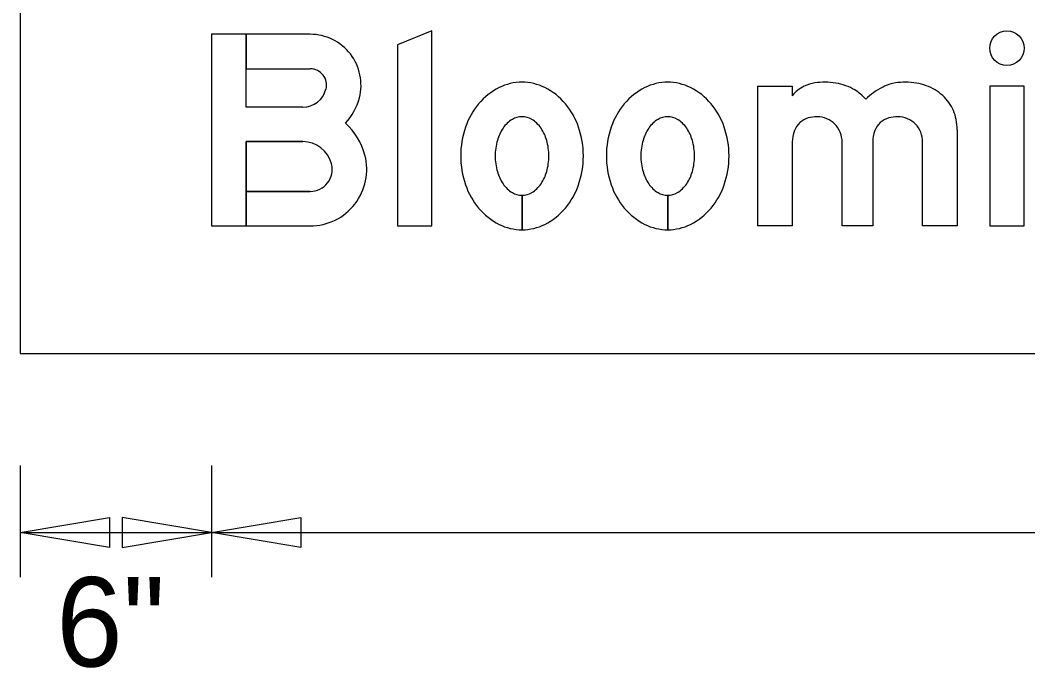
# Model space of a CAD drawing. Extents: x 764 to 1076, y -284 to -242.
# Drawn here: x 783.105 to 785.734, y -249.219 to -247.529 of the extents above; entities that cross this region are included whole.
import ezdxf

# ---------------------------------------------------------------- set-up
doc = ezdxf.new("R2010")
doc.units = 0
for name, color, linetype in [('GSBWFill', 7, 'Continuous'), ('GSColorFill', 7, 'Continuous'), ('GSDims', 7, 'Continuous'), ('GSOutline', 7, 'Continuous')]:
    doc.layers.add(name, color=color, linetype=linetype)

msp = doc.modelspace()

# ---------------------------------------------------------------- linework, layer by layer
at = {"layer": 'GSBWFill'}
for p, q in [((783.1053, -246.3987), (783.1053, -248.3987)), ((784.4145, -248.0755), (784.4145, -247.9855)), ((784.4145, -247.9855), (784.4145, -248.0755)), ((784.7945, -248.0755), (784.7945, -247.9855)), ((784.7945, -247.9855), (784.7945, -248.0755)), ((783.1053, -248.3987), (792.1053, -248.3987))]:
    msp.add_line(p, q, dxfattribs=at)
for points in [[(783.8426, -247.7555), (783.6945, -247.7555), (783.6945, -247.5655), (783.6045, -247.5655), (783.6045, -248.0655), (783.6945, -248.0655)], [(783.862, -247.5655), (783.6945, -247.5655), (783.6945, -247.6555), (783.862, -247.6555)], [(785.1195, -247.8472), (785.1195, -248.0655), (785.0295, -248.0655), (785.0295, -247.7005), (785.1195, -247.7005), (785.1195, -247.726)], [(785.5495, -247.8146), (785.5495, -248.0655), (785.4595, -248.0655), (785.4595, -247.8472)], [(783.6945, -248.0655), (783.6945, -247.8455), (783.8426, -247.8455)], [(785.3295, -247.8472), (785.3295, -248.0655), (785.2495, -248.0655), (785.2495, -247.8472)], [(783.862, -247.9755), (783.6945, -247.9755), (783.6945, -248.0655), (783.862, -248.0655)]]:
    msp.add_lwpolyline(points, dxfattribs=at)
for points in [[(784.1795, -248.0655), (784.1795, -247.5567), (784.0895, -247.593), (784.0895, -248.0655)], [(785.7245, -248.0655), (785.7245, -247.7005), (785.6345, -247.7005), (785.6345, -248.0655)]]:
    msp.add_lwpolyline(points, close=True, dxfattribs=at)
msp.add_circle((785.6795, -247.6017), 0.045, dxfattribs=at)
for centre, radius, start, end in [((783.862, -247.698), 0.1325, 345.5225, 90), ((783.862, -247.698), 0.0425, 345.5225, 90), ((784.4286, -247.8527), 0.1655, 116.4894, 140.2677), ((784.4145, -247.8243), 0.1338, 90, 116.4894), ((784.4145, -247.8243), 0.1338, 63.5106, 90), ((784.4004, -247.8527), 0.1655, 39.7323, 63.5106), ((784.8086, -247.8527), 0.1655, 116.4894, 140.2677), ((784.7945, -247.8243), 0.1338, 90, 116.4894), ((784.7945, -247.8243), 0.1338, 63.5106, 90), ((784.7804, -247.8527), 0.1655, 39.7323, 63.5106), ((785.1868, -247.7777), 0.0849, 115.4874, 142.4822), ((785.1933, -247.7914), 0.1, 98.5012, 115.4874), ((785.2049, -247.8686), 0.1781, 90, 98.5012), ((785.2049, -247.8637), 0.1732, 80.4771, 90), ((785.2109, -247.8304), 0.1394, 59.0804, 80.645), ((785.4312, -247.8594), 0.1732, 116.3353, 133.9585), ((785.3968, -247.7777), 0.0849, 115.4874, 120.0319), ((785.4033, -247.7914), 0.1, 98.5012, 115.4874), ((785.4149, -247.8686), 0.1781, 90, 98.5012), ((785.4149, -247.8637), 0.1732, 80.4771, 90), ((785.4209, -247.8304), 0.1394, 59.0804, 80.645), ((783.8426, -247.693), 0.0625, 270, 345.5225), ((783.8426, -247.693), 0.1525, 316.7114, 345.5225), ((785.2216, -247.8122), 0.1183, 40.9119, 58.998), ((785.4316, -247.8122), 0.1183, 35.4673, 58.998), ((784.4507, -247.871), 0.1942, 140.2677, 161.0024), ((784.3783, -247.871), 0.1942, 18.9976, 39.7323), ((784.8307, -247.871), 0.1942, 140.2677, 161.0024), ((784.7583, -247.871), 0.1942, 18.9976, 39.7323), ((785.4335, -247.8105), 0.1158, 11.291, 35.3239), ((784.4145, -247.8292), 0.0487, 90, 121.2379), ((784.4145, -247.8292), 0.0487, 58.7621, 90), ((784.7945, -247.8292), 0.0487, 90, 121.2379), ((784.7945, -247.8292), 0.0487, 58.7621, 90), ((785.1759, -247.8362), 0.0544, 105.7272, 159.1105), ((785.1845, -247.8643), 0.0838, 90, 106.1734), ((785.1845, -247.8456), 0.0651, 66.8748, 90), ((785.1844, -247.8453), 0.0649, 21.8272, 66.6924), ((785.3859, -247.8362), 0.0544, 105.7272, 159.1105), ((785.3945, -247.8643), 0.0838, 90, 106.1734), ((785.3945, -247.8456), 0.0651, 66.8748, 90), ((785.3944, -247.8453), 0.0649, 21.8272, 66.6924), ((783.8426, -247.923), 0.1675, 14.4775, 48.4921), ((784.4855, -247.883), 0.231, 161.0024, 180), ((784.4549, -247.8719), 0.1089, 145.6698, 164.205), ((784.4301, -247.855), 0.0789, 121.2379, 145.6698), ((784.3989, -247.855), 0.0789, 34.3302, 58.7621), ((784.3741, -247.8719), 0.1089, 15.795, 34.3302), ((784.3435, -247.883), 0.231, 0, 18.9976), ((784.8655, -247.883), 0.231, 161.0024, 180), ((784.8349, -247.8719), 0.1089, 145.6698, 164.205), ((784.8101, -247.855), 0.0789, 121.2379, 145.6698), ((784.7789, -247.855), 0.0789, 34.3302, 58.7621), ((784.7541, -247.8719), 0.1089, 15.795, 34.3302), ((784.7235, -247.883), 0.231, 0, 18.9976), ((785.406, -247.8146), 0.1435, 0, 10.7497), ((785.2049, -247.8472), 0.0854, 159.1485, 180), ((785.1801, -247.8467), 0.0694, 359.6077, 21.5416), ((785.4149, -247.8472), 0.0854, 159.1485, 180), ((785.3901, -247.8467), 0.0694, 359.6077, 21.5416), ((783.8426, -247.923), 0.0775, 14.4775, 90), ((784.4941, -247.883), 0.1496, 164.205, 180), ((784.3349, -247.883), 0.1496, 0, 15.795), ((784.8741, -247.883), 0.1496, 164.205, 180), ((784.7149, -247.883), 0.1496, 0, 15.795), ((783.862, -247.918), 0.1475, 270, 14.4775), ((784.4855, -247.883), 0.231, 180, 198.9976), ((784.4941, -247.883), 0.1496, 180, 195.795), ((784.3349, -247.883), 0.1496, 344.205, 0), ((784.3435, -247.883), 0.231, 341.0024, 0), ((784.8655, -247.883), 0.231, 180, 198.9976), ((784.8741, -247.883), 0.1496, 180, 195.795), ((784.7149, -247.883), 0.1496, 344.205, 0), ((784.7235, -247.883), 0.231, 341.0024, 0), ((783.862, -247.918), 0.0575, 270, 14.4775), ((784.4549, -247.8941), 0.1089, 195.795, 214.3302), ((784.3741, -247.8941), 0.1089, 325.6698, 344.205), ((784.8349, -247.8941), 0.1089, 195.795, 214.3302), ((784.7541, -247.8941), 0.1089, 325.6698, 344.205), ((784.4507, -247.895), 0.1942, 198.9976, 219.7323), ((784.4301, -247.911), 0.0789, 214.3302, 238.7621), ((784.3989, -247.911), 0.0789, 301.2379, 325.6698), ((784.3783, -247.895), 0.1942, 320.2677, 341.0024), ((784.8307, -247.895), 0.1942, 198.9976, 219.7323), ((784.8101, -247.911), 0.0789, 214.3302, 238.7621), ((784.7789, -247.911), 0.0789, 301.2379, 325.6698), ((784.7583, -247.895), 0.1942, 320.2677, 341.0024), ((784.4145, -247.9368), 0.0487, 238.7621, 270), ((784.4145, -247.9368), 0.0487, 270.0294, 301.2379), ((784.7945, -247.9368), 0.0487, 238.7621, 270), ((784.7945, -247.9368), 0.0487, 270.0294, 301.2379), ((784.4286, -247.9133), 0.1655, 219.7323, 243.5106), ((784.4004, -247.9133), 0.1655, 296.4894, 320.2677), ((784.8086, -247.9133), 0.1655, 219.7323, 243.5106), ((784.7804, -247.9133), 0.1655, 296.4894, 320.2677), ((784.4145, -247.9417), 0.1338, 243.5106, 270), ((784.4145, -247.9417), 0.1338, 270.0107, 296.4894), ((784.7945, -247.9417), 0.1338, 243.5106, 270), ((784.7945, -247.9417), 0.1338, 270.0107, 296.4894)]:
    msp.add_arc(centre, radius, start, end, dxfattribs=at)
at = {"layer": 'GSColorFill'}
for p, q in [((783.1053, -246.3987), (783.1053, -248.3987)), ((783.1053, -246.3987), (783.1053, -248.3987)), ((784.4145, -248.0755), (784.4145, -247.9855)), ((784.4145, -247.9855), (784.4145, -248.0755)), ((784.7945, -248.0755), (784.7945, -247.9855)), ((784.7945, -247.9855), (784.7945, -248.0755)), ((783.1053, -248.3987), (792.1053, -248.3987)), ((783.1053, -248.3987), (792.1053, -248.3987))]:
    msp.add_line(p, q, dxfattribs=at)
for points in [[(783.8426, -247.7555), (783.6945, -247.7555), (783.6945, -247.5655), (783.6045, -247.5655), (783.6045, -248.0655), (783.6945, -248.0655)], [(783.862, -247.5655), (783.6945, -247.5655), (783.6945, -247.6555), (783.862, -247.6555)], [(785.1195, -247.8472), (785.1195, -248.0655), (785.0295, -248.0655), (785.0295, -247.7005), (785.1195, -247.7005), (785.1195, -247.726)], [(785.5495, -247.8146), (785.5495, -248.0655), (785.4595, -248.0655), (785.4595, -247.8472)], [(783.6945, -248.0655), (783.6945, -247.8455), (783.8426, -247.8455)], [(785.3295, -247.8472), (785.3295, -248.0655), (785.2495, -248.0655), (785.2495, -247.8472)], [(783.862, -247.9755), (783.6945, -247.9755), (783.6945, -248.0655), (783.862, -248.0655)]]:
    msp.add_lwpolyline(points, dxfattribs=at)
for points in [[(784.1795, -248.0655), (784.1795, -247.5567), (784.0895, -247.593), (784.0895, -248.0655)], [(785.7245, -248.0655), (785.7245, -247.7005), (785.6345, -247.7005), (785.6345, -248.0655)]]:
    msp.add_lwpolyline(points, close=True, dxfattribs=at)
msp.add_circle((785.6795, -247.6017), 0.045, dxfattribs=at)
for centre, radius, start, end in [((783.862, -247.698), 0.1325, 345.5225, 90), ((783.862, -247.698), 0.0425, 345.5225, 90), ((784.4286, -247.8527), 0.1655, 116.4894, 140.2677), ((784.4145, -247.8243), 0.1338, 90, 116.4894), ((784.4145, -247.8243), 0.1338, 63.5106, 90), ((784.4004, -247.8527), 0.1655, 39.7323, 63.5106), ((784.8086, -247.8527), 0.1655, 116.4894, 140.2677), ((784.7945, -247.8243), 0.1338, 90, 116.4894), ((784.7945, -247.8243), 0.1338, 63.5106, 90), ((784.7804, -247.8527), 0.1655, 39.7323, 63.5106), ((785.1868, -247.7777), 0.0849, 115.4874, 142.4822), ((785.1933, -247.7914), 0.1, 98.5012, 115.4874), ((785.2049, -247.8686), 0.1781, 90, 98.5012), ((785.2049, -247.8637), 0.1732, 80.4771, 90), ((785.2109, -247.8304), 0.1394, 59.0804, 80.645), ((785.4312, -247.8594), 0.1732, 116.3353, 133.9585), ((785.3968, -247.7777), 0.0849, 115.4874, 120.0319), ((785.4033, -247.7914), 0.1, 98.5012, 115.4874), ((785.4149, -247.8686), 0.1781, 90, 98.5012), ((785.4149, -247.8637), 0.1732, 80.4771, 90), ((785.4209, -247.8304), 0.1394, 59.0804, 80.645), ((783.8426, -247.693), 0.0625, 270, 345.5225), ((783.8426, -247.693), 0.1525, 316.7114, 345.5225), ((785.2216, -247.8122), 0.1183, 40.9119, 58.998), ((785.4316, -247.8122), 0.1183, 35.4673, 58.998), ((784.4507, -247.871), 0.1942, 140.2677, 161.0024), ((784.3783, -247.871), 0.1942, 18.9976, 39.7323), ((784.8307, -247.871), 0.1942, 140.2677, 161.0024), ((784.7583, -247.871), 0.1942, 18.9976, 39.7323), ((785.4335, -247.8105), 0.1158, 11.291, 35.3239), ((784.4145, -247.8292), 0.0487, 90, 121.2379), ((784.4145, -247.8292), 0.0487, 58.7621, 90), ((784.7945, -247.8292), 0.0487, 90, 121.2379), ((784.7945, -247.8292), 0.0487, 58.7621, 90), ((785.1759, -247.8362), 0.0544, 105.7272, 159.1105), ((785.1845, -247.8643), 0.0838, 90, 106.1734), ((785.1845, -247.8456), 0.0651, 66.8748, 90), ((785.1844, -247.8453), 0.0649, 21.8272, 66.6924), ((785.3859, -247.8362), 0.0544, 105.7272, 159.1105), ((785.3945, -247.8643), 0.0838, 90, 106.1734), ((785.3945, -247.8456), 0.0651, 66.8748, 90), ((785.3944, -247.8453), 0.0649, 21.8272, 66.6924), ((783.8426, -247.923), 0.1675, 14.4775, 48.4921), ((784.4855, -247.883), 0.231, 161.0024, 180), ((784.4549, -247.8719), 0.1089, 145.6698, 164.205), ((784.4301, -247.855), 0.0789, 121.2379, 145.6698), ((784.3989, -247.855), 0.0789, 34.3302, 58.7621), ((784.3741, -247.8719), 0.1089, 15.795, 34.3302), ((784.3435, -247.883), 0.231, 0, 18.9976), ((784.8655, -247.883), 0.231, 161.0024, 180), ((784.8349, -247.8719), 0.1089, 145.6698, 164.205), ((784.8101, -247.855), 0.0789, 121.2379, 145.6698), ((784.7789, -247.855), 0.0789, 34.3302, 58.7621), ((784.7541, -247.8719), 0.1089, 15.795, 34.3302), ((784.7235, -247.883), 0.231, 0, 18.9976), ((785.406, -247.8146), 0.1435, 0, 10.7497), ((785.2049, -247.8472), 0.0854, 159.1485, 180), ((785.1801, -247.8467), 0.0694, 359.6077, 21.5416), ((785.4149, -247.8472), 0.0854, 159.1485, 180), ((785.3901, -247.8467), 0.0694, 359.6077, 21.5416), ((783.8426, -247.923), 0.0775, 14.4775, 90), ((784.4941, -247.883), 0.1496, 164.205, 180), ((784.3349, -247.883), 0.1496, 0, 15.795), ((784.8741, -247.883), 0.1496, 164.205, 180), ((784.7149, -247.883), 0.1496, 0, 15.795), ((783.862, -247.918), 0.1475, 270, 14.4775), ((784.4855, -247.883), 0.231, 180, 198.9976), ((784.4941, -247.883), 0.1496, 180, 195.795), ((784.3349, -247.883), 0.1496, 344.205, 0), ((784.3435, -247.883), 0.231, 341.0024, 0), ((784.8655, -247.883), 0.231, 180, 198.9976), ((784.8741, -247.883), 0.1496, 180, 195.795), ((784.7149, -247.883), 0.1496, 344.205, 0), ((784.7235, -247.883), 0.231, 341.0024, 0), ((783.862, -247.918), 0.0575, 270, 14.4775), ((784.4549, -247.8941), 0.1089, 195.795, 214.3302), ((784.3741, -247.8941), 0.1089, 325.6698, 344.205), ((784.8349, -247.8941), 0.1089, 195.795, 214.3302), ((784.7541, -247.8941), 0.1089, 325.6698, 344.205), ((784.4507, -247.895), 0.1942, 198.9976, 219.7323), ((784.4301, -247.911), 0.0789, 214.3302, 238.7621), ((784.3989, -247.911), 0.0789, 301.2379, 325.6698), ((784.3783, -247.895), 0.1942, 320.2677, 341.0024), ((784.8307, -247.895), 0.1942, 198.9976, 219.7323), ((784.8101, -247.911), 0.0789, 214.3302, 238.7621), ((784.7789, -247.911), 0.0789, 301.2379, 325.6698), ((784.7583, -247.895), 0.1942, 320.2677, 341.0024), ((784.4145, -247.9368), 0.0487, 238.7621, 270), ((784.4145, -247.9368), 0.0487, 270.0294, 301.2379), ((784.7945, -247.9368), 0.0487, 238.7621, 270), ((784.7945, -247.9368), 0.0487, 270.0294, 301.2379), ((784.4286, -247.9133), 0.1655, 219.7323, 243.5106), ((784.4004, -247.9133), 0.1655, 296.4894, 320.2677), ((784.8086, -247.9133), 0.1655, 219.7323, 243.5106), ((784.7804, -247.9133), 0.1655, 296.4894, 320.2677), ((784.4145, -247.9417), 0.1338, 243.5106, 270), ((784.4145, -247.9417), 0.1338, 270.0107, 296.4894), ((784.7945, -247.9417), 0.1338, 243.5106, 270), ((784.7945, -247.9417), 0.1338, 270.0107, 296.4894)]:
    msp.add_arc(centre, radius, start, end, dxfattribs=at)
at = {"layer": 'GSDims'}
for p, q in [((783.1053, -248.6903), (783.1053, -248.982)), ((783.1053, -248.6903), (783.1053, -248.982)), ((783.6045, -248.6903), (783.6045, -248.982)), ((783.6045, -248.6903), (783.6045, -248.982)), ((783.1053, -248.8653), (783.6045, -248.8653)), ((783.6045, -248.8653), (791.606, -248.8653))]:
    msp.add_line(p, q, dxfattribs=at)
for points in [[(783.1053, -248.8653), (783.3386, -248.8264), (783.3386, -248.9042)], [(783.6045, -248.8653), (783.3712, -248.8264), (783.3712, -248.9042)], [(783.6045, -248.8653), (783.8378, -248.8264), (783.8378, -248.9042)]]:
    msp.add_lwpolyline(points, close=True, dxfattribs=at)
at = {"layer": 'GSOutline'}
for p, q in [((783.1053, -246.3987), (783.1053, -248.3987)), ((783.6045, -248.0655), (783.862, -248.0655)), ((783.1053, -248.3987), (792.1053, -248.3987))]:
    msp.add_line(p, q, dxfattribs=at)
for points in [[(783.862, -247.5655), (783.6045, -247.5655), (783.6045, -248.0655)], [(783.8426, -247.7555), (783.6945, -247.7555), (783.6945, -247.6555), (783.862, -247.6555)], [(785.1195, -247.8472), (785.1195, -248.0655), (785.0295, -248.0655), (785.0295, -247.7005), (785.1195, -247.7005), (785.1195, -247.726)], [(785.5495, -247.8146), (785.5495, -248.0655), (785.4595, -248.0655), (785.4595, -247.8472)], [(783.8426, -247.8455), (783.6945, -247.8455), (783.6945, -247.9755), (783.862, -247.9755)], [(785.3295, -247.8472), (785.3295, -248.0655), (785.2495, -248.0655), (785.2495, -247.8472)]]:
    msp.add_lwpolyline(points, dxfattribs=at)
for points in [[(784.1795, -248.0655), (784.1795, -247.5567), (784.0895, -247.593), (784.0895, -248.0655)], [(785.7245, -248.0655), (785.7245, -247.7005), (785.6345, -247.7005), (785.6345, -248.0655)]]:
    msp.add_lwpolyline(points, close=True, dxfattribs=at)
msp.add_circle((785.6795, -247.6017), 0.045, dxfattribs=at)
for centre, radius, start, end in [((783.862, -247.698), 0.1325, 345.5225, 90), ((783.862, -247.698), 0.0425, 345.5225, 90), ((784.4286, -247.8527), 0.1655, 116.4894, 140.2677), ((784.4145, -247.8243), 0.1338, 90, 116.4894), ((784.4145, -247.8243), 0.1338, 63.5106, 90), ((784.4004, -247.8527), 0.1655, 39.7323, 63.5106), ((784.8086, -247.8527), 0.1655, 116.4894, 140.2677), ((784.7945, -247.8243), 0.1338, 90, 116.4894), ((784.7945, -247.8243), 0.1338, 63.5106, 90), ((784.7804, -247.8527), 0.1655, 39.7323, 63.5106), ((785.1868, -247.7777), 0.0849, 115.4874, 142.4822), ((785.1933, -247.7914), 0.1, 98.5012, 115.4874), ((785.2049, -247.8686), 0.1781, 90, 98.5012), ((785.2049, -247.8637), 0.1732, 80.4771, 90), ((785.2109, -247.8304), 0.1394, 59.0804, 80.645), ((785.4312, -247.8594), 0.1732, 116.3353, 133.9585), ((785.3968, -247.7777), 0.0849, 115.4874, 120.0319), ((785.4033, -247.7914), 0.1, 98.5012, 115.4874), ((785.4149, -247.8686), 0.1781, 90, 98.5012), ((785.4149, -247.8637), 0.1732, 80.4771, 90), ((785.4209, -247.8304), 0.1394, 59.0804, 80.645), ((783.8426, -247.693), 0.0625, 270, 345.5225), ((783.8426, -247.693), 0.1525, 316.7114, 345.5225), ((785.2216, -247.8122), 0.1183, 40.9119, 58.998), ((785.4316, -247.8122), 0.1183, 35.4673, 58.998), ((784.4507, -247.871), 0.1942, 140.2677, 161.0024), ((784.3783, -247.871), 0.1942, 18.9976, 39.7323), ((784.8307, -247.871), 0.1942, 140.2677, 161.0024), ((784.7583, -247.871), 0.1942, 18.9976, 39.7323), ((785.4335, -247.8105), 0.1158, 11.291, 35.3239), ((784.4145, -247.8292), 0.0487, 90, 121.2379), ((784.4145, -247.8292), 0.0487, 58.7621, 90), ((784.7945, -247.8292), 0.0487, 90, 121.2379), ((784.7945, -247.8292), 0.0487, 58.7621, 90), ((785.1759, -247.8362), 0.0544, 105.7272, 159.1105), ((785.1845, -247.8643), 0.0838, 90, 106.1734), ((785.1845, -247.8456), 0.0651, 66.8748, 90), ((785.1844, -247.8453), 0.0649, 21.8272, 66.6924), ((785.3859, -247.8362), 0.0544, 105.7272, 159.1105), ((785.3945, -247.8643), 0.0838, 90, 106.1734), ((785.3945, -247.8456), 0.0651, 66.8748, 90), ((785.3944, -247.8453), 0.0649, 21.8272, 66.6924), ((783.8426, -247.923), 0.1675, 14.4775, 48.4921), ((784.4855, -247.883), 0.231, 161.0024, 180), ((784.4549, -247.8719), 0.1089, 145.6698, 164.205), ((784.4301, -247.855), 0.0789, 121.2379, 145.6698), ((784.3989, -247.855), 0.0789, 34.3302, 58.7621), ((784.3741, -247.8719), 0.1089, 15.795, 34.3302), ((784.3435, -247.883), 0.231, 0, 18.9976), ((784.8655, -247.883), 0.231, 161.0024, 180), ((784.8349, -247.8719), 0.1089, 145.6698, 164.205), ((784.8101, -247.855), 0.0789, 121.2379, 145.6698), ((784.7789, -247.855), 0.0789, 34.3302, 58.7621), ((784.7541, -247.8719), 0.1089, 15.795, 34.3302), ((784.7235, -247.883), 0.231, 0, 18.9976), ((785.406, -247.8146), 0.1435, 0, 10.7497), ((785.2049, -247.8472), 0.0854, 159.1485, 180), ((785.1801, -247.8467), 0.0694, 359.6077, 21.5416), ((785.4149, -247.8472), 0.0854, 159.1485, 180), ((785.3901, -247.8467), 0.0694, 359.6077, 21.5416), ((783.8426, -247.923), 0.0775, 14.4775, 90), ((784.4941, -247.883), 0.1496, 164.205, 180), ((784.3349, -247.883), 0.1496, 0, 15.795), ((784.8741, -247.883), 0.1496, 164.205, 180), ((784.7149, -247.883), 0.1496, 0, 15.795), ((783.862, -247.918), 0.1475, 270, 14.4775), ((784.4855, -247.883), 0.231, 180, 198.9976), ((784.4941, -247.883), 0.1496, 180, 195.795), ((784.3349, -247.883), 0.1496, 344.205, 0), ((784.3435, -247.883), 0.231, 341.0024, 0), ((784.8655, -247.883), 0.231, 180, 198.9976), ((784.8741, -247.883), 0.1496, 180, 195.795), ((784.7149, -247.883), 0.1496, 344.205, 0), ((784.7235, -247.883), 0.231, 341.0024, 0), ((783.862, -247.918), 0.0575, 270, 14.4775), ((784.4549, -247.8941), 0.1089, 195.795, 214.3302), ((784.3741, -247.8941), 0.1089, 325.6698, 344.205), ((784.8349, -247.8941), 0.1089, 195.795, 214.3302), ((784.7541, -247.8941), 0.1089, 325.6698, 344.205), ((784.4507, -247.895), 0.1942, 198.9976, 219.7323), ((784.4301, -247.911), 0.0789, 214.3302, 238.7621), ((784.3989, -247.911), 0.0789, 301.2379, 325.6698), ((784.3783, -247.895), 0.1942, 320.2677, 341.0024), ((784.8307, -247.895), 0.1942, 198.9976, 219.7323), ((784.8101, -247.911), 0.0789, 214.3302, 238.7621), ((784.7789, -247.911), 0.0789, 301.2379, 325.6698), ((784.7583, -247.895), 0.1942, 320.2677, 341.0024), ((784.4145, -247.9368), 0.0487, 238.7621, 270), ((784.4145, -247.9368), 0.0487, 270, 301.2379), ((784.7945, -247.9368), 0.0487, 238.7621, 270), ((784.7945, -247.9368), 0.0487, 270, 301.2379), ((784.4286, -247.9133), 0.1655, 219.7323, 243.5106), ((784.4004, -247.9133), 0.1655, 296.4894, 320.2677), ((784.8086, -247.9133), 0.1655, 219.7323, 243.5106), ((784.7804, -247.9133), 0.1655, 296.4894, 320.2677), ((784.4145, -247.9417), 0.1338, 243.5106, 270), ((784.4145, -247.9417), 0.1338, 270, 296.4894), ((784.7945, -247.9417), 0.1338, 243.5106, 270), ((784.7945, -247.9417), 0.1338, 270, 296.4894)]:
    msp.add_arc(centre, radius, start, end, dxfattribs=at)

# ---------------------------------------------------------------- texts
at = {"layer": 'GSDims'}
msp.add_text('6"', height=0.23333, dxfattribs=at).set_placement((783.1993, -249.2153))

doc.saveas('drawing.dxf')
